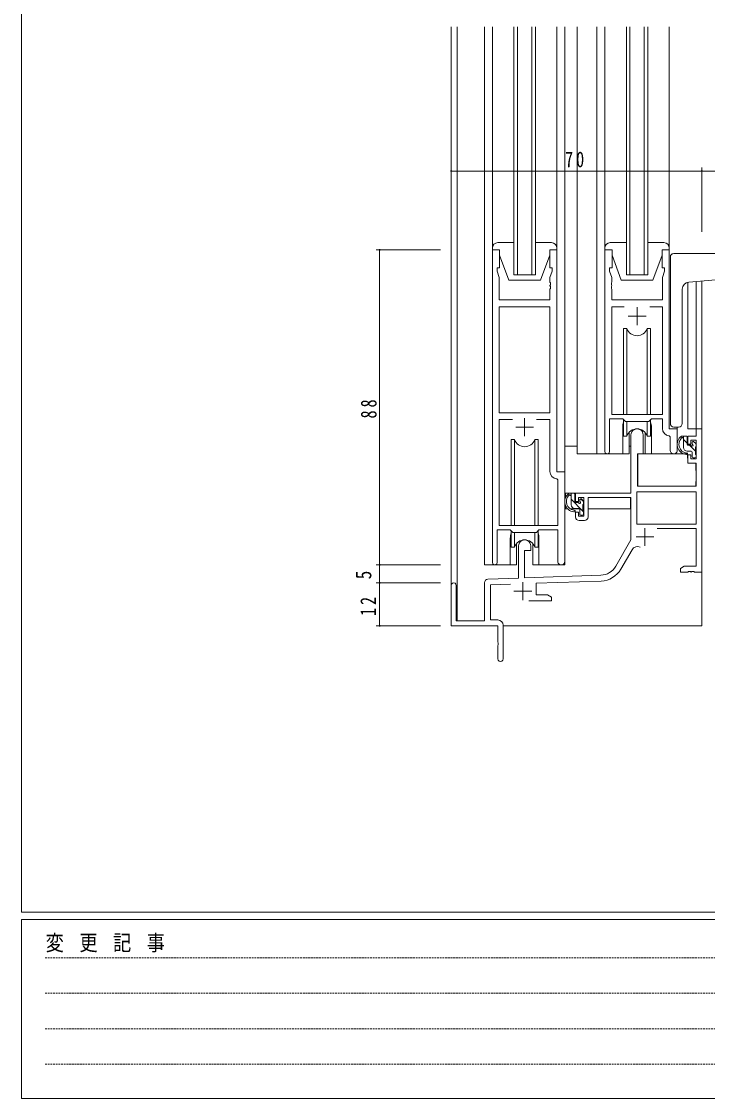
# Model space of a CAD drawing. Units: millimetres, scale not verified. Extents: x -567 to 567, y -403 to 403.
# Drawn here: x -562.7 to -371.2, y -403 to -102.2 of the extents above; entities that cross this region are included whole.
import ezdxf
from ezdxf.enums import TextEntityAlignment as Align

# ---------------------------------------------------------------- set-up
doc = ezdxf.new("R2010")
doc.units = ezdxf.units.MM
doc.header["$LTSCALE"] = 2
doc.linetypes.add('USER1', pattern=[0.375, 0.25, -0.125])
for name, color, linetype, lineweight in [('0-1_YKK_ZWAK', 7, 'Continuous', 18), ('0-3_YKK_11', 7, 'Continuous', 18), ('0-4_YKK_12', 2, 'Continuous', 18), ('0-5_YKK_13', 4, 'Continuous', 18), ('0-6_YKK_D', 6, 'Continuous', 18)]:
    doc.layers.add(name, color=color, linetype=linetype, lineweight=lineweight)
doc.styles.add('ＭＳ ゴシック', font='')
doc.styles.get('ＭＳ ゴシック').set_extended_font_data('MS Gothic')

msp = doc.modelspace()

# ---------------------------------------------------------------- linework, layer by layer
at = {"layer": '0-1_YKK_ZWAK'}
for p, q in [((-562.726, -350.982), (-562.726, 399.018)), ((537.274, -350.982), (-562.726, -350.982)), ((-562.726, -402.982), (-562.726, -352.982)), ((483.274, -352.982), (-562.726, -352.982)), ((-562.726, -402.982), (483.274, -402.982))]:
    msp.add_line(p, q, dxfattribs=at)
at = {"layer": '0-1_YKK_ZWAK', "linetype": 'USER1'}
for p, q in [((-556.157, -363.714), (-201.596, -363.714)), ((-556.157, -373.612), (-201.596, -373.612)), ((-556.157, -383.51), (-201.596, -383.51)), ((-556.157, -393.408), (-201.596, -393.408))]:
    msp.add_line(p, q, dxfattribs=at)
at = {"layer": '0-3_YKK_11'}
for p, q in [((-429.226, -165.982), (-431.226, -165.982)), ((-431.226, -165.982), (-431.226, -253.332)), ((-429.226, -170.982), (-429.226, -165.982)), ((-415.226, -165.982), (-415.226, -170.982)), ((-413.226, -165.982), (-415.226, -165.982)), ((-413.226, -227.982), (-413.226, -165.982)), ((-397.826, -165.982), (-399.826, -165.982)), ((-399.826, -165.982), (-399.826, -222.332)), ((-397.826, -170.982), (-397.826, -165.982)), ((-383.826, -165.982), (-383.826, -170.982)), ((-381.826, -165.982), (-383.826, -165.982)), ((-381.826, -215.982), (-381.826, -165.982)), ((-429.926, -170.982), (-429.226, -170.982)), ((-429.926, -171.982), (-429.926, -170.982)), ((-415.226, -170.982), (-414.526, -170.982)), ((-414.526, -170.982), (-414.526, -171.982)), ((-398.526, -170.982), (-397.826, -170.982)), ((-398.526, -171.982), (-398.526, -170.982)), ((-383.826, -170.982), (-383.126, -170.982)), ((-383.126, -170.982), (-383.126, -171.982)), ((-429.296, -173.713), (-429.926, -171.982)), ((-429.296, -179.982), (-429.296, -173.713)), ((-414.526, -171.982), (-415.156, -173.713)), ((-415.156, -173.713), (-415.156, -175.024)), ((-397.896, -173.713), (-398.526, -171.982)), ((-397.896, -175.024), (-397.896, -173.713)), ((-383.126, -171.982), (-383.756, -173.713)), ((-383.756, -173.713), (-383.756, -179.982)), ((-415.156, -175.024), (-415.036, -175.207)), ((-415.036, -175.757), (-415.156, -175.941)), ((-415.156, -175.941), (-415.156, -176.024)), ((-415.156, -176.024), (-415.036, -176.207)), ((-415.036, -176.757), (-415.156, -176.941)), ((-415.156, -176.941), (-415.156, -179.982)), ((-415.036, -175.207), (-415.036, -175.757)), ((-415.036, -176.207), (-415.036, -176.757)), ((-398.016, -175.207), (-397.896, -175.024)), ((-398.016, -175.757), (-398.016, -175.207)), ((-397.896, -175.941), (-398.016, -175.757)), ((-398.016, -176.207), (-397.896, -176.024)), ((-398.016, -176.757), (-398.016, -176.207)), ((-397.896, -176.941), (-398.016, -176.757)), ((-397.896, -176.024), (-397.896, -175.941)), ((-397.896, -179.982), (-397.896, -176.941)), ((-415.156, -179.982), (-429.296, -179.982)), ((-383.756, -179.982), (-397.896, -179.982)), ((-415.156, -181.912), (-429.296, -181.912)), ((-429.296, -181.912), (-429.296, -211.482)), ((-429.296, -181.912), (-429.296, -211.482)), ((-415.156, -211.482), (-415.156, -181.912)), ((-394.413, -181.912), (-397.896, -181.912)), ((-394.413, -181.912), (-397.896, -181.912)), ((-397.896, -181.912), (-397.896, -211.982)), ((-390.826, -181.982), (-390.826, -186.982)), ((-383.756, -181.912), (-387.239, -181.912)), ((-383.756, -211.982), (-383.756, -181.912)), ((-393.326, -184.482), (-388.326, -184.482)), ((-429.296, -211.482), (-415.156, -211.482)), ((-425.576, -213.412), (-429.296, -213.412)), ((-425.576, -213.412), (-429.296, -213.412)), ((-429.296, -213.412), (-429.296, -242.982)), ((-422.226, -212.982), (-422.226, -217.982)), ((-415.156, -213.412), (-418.876, -213.412)), ((-415.156, -227.912), (-415.156, -213.412)), ((-398.526, -213.182), (-394.826, -213.182)), ((-398.526, -222.332), (-398.526, -213.182)), ((-397.896, -211.982), (-383.756, -211.982)), ((-394.826, -213.182), (-394.096, -213.912)), ((-383.756, -213.182), (-383.756, -215.912)), ((-424.726, -215.482), (-419.726, -215.482)), ((-394.096, -213.912), (-387.556, -213.912)), ((-379.626, -215.982), (-381.826, -215.982)), ((-379.626, -222.017), (-379.626, -215.982)), ((-374.356, -217.982), (-374.356, -215.982)), ((-374.356, -215.982), (-372.726, -215.982)), ((-372.726, -215.982), (-372.726, -255.982)), ((-392.526, -233.982), (-392.526, -217.682)), ((-389.126, -217.682), (-389.126, -222.982)), ((-381.843, -217.911), (-381.556, -218.21)), ((-381.556, -218.21), (-381.556, -222.017)), ((-376.626, -217.982), (-374.356, -217.982)), ((-376.626, -220.282), (-376.626, -217.982)), ((-375.826, -219.182), (-375.826, -220.282)), ((-374.356, -219.182), (-375.826, -219.182)), ((-374.356, -224.382), (-374.356, -219.182)), ((-375.826, -220.282), (-376.626, -220.282)), ((-390.726, -222.982), (-390.726, -231.982)), ((-389.126, -222.982), (-390.726, -222.982)), ((-376.626, -223.282), (-375.826, -223.282)), ((-376.626, -225.582), (-376.626, -223.282)), ((-375.826, -223.282), (-375.826, -224.382)), ((-375.826, -224.382), (-374.356, -224.382)), ((-411.026, -227.982), (-413.226, -227.982)), ((-411.026, -253.017), (-411.026, -227.982)), ((-374.356, -225.582), (-376.626, -225.582)), ((-374.356, -231.982), (-374.356, -225.582)), ((-412.956, -230.21), (-413.243, -229.911)), ((-412.956, -242.982), (-412.956, -230.21)), ((-408.026, -233.982), (-392.526, -233.982)), ((-408.026, -236.282), (-408.026, -233.982)), ((-374.356, -233.612), (-390.896, -233.612)), ((-374.356, -233.612), (-390.896, -233.612)), ((-390.896, -233.612), (-390.896, -242.582)), ((-390.726, -231.982), (-374.356, -231.982)), ((-374.356, -242.582), (-374.356, -233.612)), ((-407.226, -236.282), (-408.026, -236.282)), ((-405.726, -235.182), (-407.226, -235.182)), ((-407.226, -235.182), (-407.226, -236.282)), ((-405.726, -240.382), (-405.726, -235.182)), ((-392.526, -235.182), (-404.526, -235.182)), ((-404.526, -235.182), (-404.526, -240.582)), ((-392.526, -246.982), (-392.526, -235.182)), ((-408.026, -239.282), (-407.226, -239.282)), ((-408.026, -240.582), (-408.026, -239.282)), ((-407.226, -239.282), (-407.226, -240.382)), ((-407.226, -240.382), (-405.726, -240.382)), ((-429.296, -242.982), (-412.956, -242.982)), ((-405.526, -241.582), (-407.026, -241.582)), ((-390.896, -242.582), (-374.356, -242.582)), ((-429.926, -244.182), (-426.226, -244.182)), ((-429.926, -253.332), (-429.926, -244.182)), ((-426.226, -244.182), (-425.496, -244.912)), ((-425.496, -244.912), (-418.956, -244.912)), ((-418.956, -244.912), (-418.226, -244.182)), ((-418.226, -244.182), (-412.956, -244.182)), ((-412.956, -244.182), (-412.956, -253.017)), ((-391.126, -246.182), (-386.126, -246.182)), ((-388.626, -243.682), (-388.626, -248.682)), ((-374.356, -243.782), (-385.227, -243.782)), ((-374.356, -254.352), (-374.356, -243.782)), ((-423.926, -257.651), (-423.926, -248.682)), ((-420.526, -248.682), (-420.526, -249.982)), ((-396.78, -254.351), (-392.526, -246.982)), ((-420.526, -249.982), (-422.226, -249.982)), ((-422.226, -249.982), (-422.226, -257.591)), ((-392.233, -249.734), (-395.369, -255.166)), ((-378.726, -254.982), (-377.635, -254.352)), ((-378.726, -255.982), (-378.726, -254.982)), ((-377.635, -254.352), (-374.356, -254.352)), ((-432.461, -257.949), (-423.926, -257.651)), ((-422.226, -257.591), (-400.936, -256.848)), ((-400.879, -258.477), (-419.026, -259.111)), ((-376.684, -255.982), (-378.726, -255.982)), ((-376.501, -255.862), (-376.684, -255.982)), ((-375.951, -255.862), (-376.501, -255.862)), ((-375.768, -255.982), (-375.951, -255.862)), ((-375.684, -255.982), (-375.768, -255.982)), ((-375.501, -255.862), (-375.684, -255.982)), ((-374.951, -255.862), (-375.501, -255.862)), ((-374.768, -255.982), (-374.951, -255.862)), ((-372.726, -255.982), (-374.768, -255.982)), ((-442.726, -270.982), (-442.726, -259.682)), ((-441.326, -259.682), (-441.326, -269.582)), ((-433.426, -269.582), (-433.426, -258.948)), ((-426.159, -259.36), (-431.796, -259.556)), ((-431.796, -259.556), (-431.796, -269.352)), ((-425.226, -261.282), (-420.226, -261.282)), ((-422.726, -258.782), (-422.726, -263.782)), ((-419.026, -259.111), (-419.026, -262.352)), ((-414.726, -263.982), (-421.076, -263.982)), ((-419.026, -262.352), (-415.817, -262.352)), ((-415.817, -262.352), (-414.726, -262.982)), ((-414.726, -262.982), (-414.726, -263.982)), ((-441.326, -269.582), (-433.426, -269.582)), ((-431.796, -269.352), (-429.726, -269.352)), ((-429.726, -270.982), (-442.726, -270.982)), ((-429.726, -275.524), (-429.726, -270.982)), ((-428.226, -270.852), (-428.226, -280.232)), ((-429.606, -275.707), (-429.726, -275.524)), ((-429.726, -276.441), (-429.606, -276.257)), ((-429.726, -280.232), (-429.726, -276.441)), ((-429.606, -276.257), (-429.606, -275.707))]:
    msp.add_line(p, q, dxfattribs=at)
msp.add_lwpolyline([(-387.556, -213.912), (-386.826, -213.182), (-383.756, -213.182)], dxfattribs=at)
for centre, radius, start, end in [((-390.826, -217.682), 1.7, 359.99999, 180.00001), ((-381.756, -215.912), 2, 180, 267.50807), ((-399.176, -222.332), 0.65, 179.99999, 0.00001), ((-380.591, -222.017), 0.965, 179.99999, 0.00001), ((-413.156, -227.912), 2, 180, 267.50807), ((-407.026, -240.582), 1, 180.00001, 269.99999), ((-405.526, -240.582), 1, 270.00001, 359.99999), ((-422.226, -248.682), 1.7, 359.99999, 180.00001), ((-390.674, -250.634), 1.8, 65.29866, 149.99999), ((-430.576, -253.332), 0.65, 179.99999, 0.00001), ((-411.991, -253.017), 0.965, 179.99999, 0.00001), ((-401.11, -251.851), 5, 271.99999, 330), ((-401.11, -251.851), 6.63, 272, 330), ((-432.426, -258.948), 1, 91.99998, 180), ((-442.026, -259.682), 0.7, 359.99999, 180.00001), ((-429.726, -270.852), 1.5, 0.00001, 89.99999), ((-428.976, -280.232), 0.75, 179.99999, 0.00001)]:
    msp.add_arc(centre, radius, start, end, dxfattribs=at)
at = {"layer": '0-4_YKK_12'}
for p, q in [((-442.726, -259.682), (-442.726, -103.732)), ((-441.096, -103.732), (-441.096, -269.582)), ((-433.426, -103.732), (-433.426, -253.982)), ((-425.226, -172.982), (-425.226, -103.732)), ((-424.226, -103.732), (-424.226, -172.982)), ((-420.226, -172.982), (-420.226, -103.732)), ((-419.226, -103.732), (-419.226, -172.982)), ((-411.026, -103.732), (-411.026, -253.982)), ((-407.526, -103.732), (-407.526, -222.982)), ((-402.026, -103.732), (-402.026, -222.982)), ((-393.826, -172.982), (-393.826, -103.732)), ((-392.826, -103.732), (-392.826, -172.982)), ((-388.826, -172.982), (-388.826, -103.732)), ((-387.826, -103.732), (-387.826, -172.982)), ((-419.226, -172.982), (-425.226, -172.982)), ((-387.826, -172.982), (-393.826, -172.982)), ((-376.626, -175.025), (-376.626, -215.982)), ((-374.356, -215.982), (-374.356, -174.814)), ((-372.726, -174.671), (-372.726, -215.982)), ((-394.826, -215.482), (-394.826, -222.982)), ((-386.826, -215.482), (-386.826, -222.982)), ((-379.626, -215.482), (-379.626, -216.282)), ((-379.626, -216.282), (-379.626, -215.982)), ((-374.056, -215.982), (-376.626, -215.982)), ((-394.826, -222.982), (-407.526, -222.982)), ((-380.599, -222.982), (-386.826, -222.982)), ((-426.226, -246.482), (-426.226, -253.982)), ((-418.226, -246.482), (-418.226, -253.982)), ((-426.226, -253.982), (-433.426, -253.982)), ((-411.026, -253.982), (-418.226, -253.982)), ((-372.726, -255.482), (-372.726, -270.982)), ((-428.226, -270.982), (-372.726, -270.982))]:
    msp.add_line(p, q, dxfattribs=at)
for centre, start, end in [((-390.826, -215.482), 159.63587, 180), ((-390.826, -215.482), 0, 20.36413), ((-422.226, -246.482), 159.63587, 180), ((-422.226, -246.482), 0, 20.36413)]:
    msp.add_arc(centre, 4, start, end, dxfattribs=at)
at = {"layer": '0-5_YKK_13'}
for p, q in [((-431.226, -103.732), (-431.226, -171.482)), ((-413.226, -103.732), (-413.226, -171.482)), ((-399.826, -103.732), (-399.826, -171.482)), ((-381.826, -103.732), (-381.826, -171.482)), ((-425.226, -163.982), (-429.726, -163.982)), ((-414.726, -163.982), (-419.226, -163.982)), ((-393.826, -163.982), (-398.326, -163.982)), ((-383.326, -163.982), (-387.826, -163.982)), ((-431.226, -165.482), (-431.226, -165.982)), ((-431.226, -165.982), (-429.226, -165.982)), ((-429.226, -165.982), (-429.226, -167.482)), ((-429.226, -167.482), (-426.626, -174.482)), ((-415.226, -167.482), (-417.826, -174.482)), ((-415.226, -167.482), (-415.226, -165.982)), ((-415.226, -165.982), (-413.226, -165.982)), ((-413.226, -165.982), (-413.226, -165.482)), ((-399.826, -165.482), (-399.826, -165.982)), ((-399.826, -165.982), (-397.826, -165.982)), ((-397.826, -165.982), (-397.826, -167.482)), ((-397.826, -167.482), (-395.226, -174.482)), ((-383.826, -167.482), (-386.426, -174.482)), ((-383.826, -167.482), (-383.826, -165.982)), ((-383.826, -165.982), (-381.826, -165.982)), ((-381.826, -165.982), (-381.826, -165.482)), ((-381.529, -174.437), (-381.529, -167.985)), ((-380.529, -166.985), (-342.329, -166.985)), ((-376.403, -174.993), (-342.941, -172.065)), ((-426.626, -174.482), (-417.826, -174.482)), ((-395.226, -174.482), (-386.426, -174.482)), ((-381.529, -174.437), (-381.529, -175.441)), ((-381.529, -214.485), (-381.529, -175.441)), ((-378.229, -214.485), (-378.229, -176.985)), ((-393.654, -187.982), (-394.576, -187.982)), ((-394.576, -187.982), (-394.576, -211.982)), ((-393.654, -211.982), (-393.654, -187.982)), ((-387.076, -187.982), (-387.998, -187.982)), ((-387.998, -211.982), (-387.998, -187.982)), ((-387.076, -211.982), (-387.076, -187.982)), ((-394.576, -213.432), (-394.576, -217.982)), ((-387.076, -217.982), (-387.076, -213.432)), ((-393.654, -217.982), (-393.654, -213.912)), ((-387.998, -217.982), (-387.998, -213.912)), ((-380.529, -215.485), (-379.229, -215.485)), ((-425.054, -218.982), (-425.976, -218.982)), ((-425.976, -218.982), (-425.976, -242.982)), ((-425.054, -242.982), (-425.054, -218.982)), ((-418.476, -218.982), (-419.398, -218.982)), ((-419.398, -242.982), (-419.398, -218.982)), ((-418.476, -242.982), (-418.476, -218.982)), ((-394.576, -217.982), (-393.654, -217.982)), ((-393.076, -216.998), (-393.076, -222.982)), ((-388.576, -222.982), (-388.576, -216.998)), ((-387.998, -217.982), (-387.076, -217.982)), ((-377.156, -217.982), (-378.456, -217.982)), ((-377.856, -221.182), (-377.856, -217.982)), ((-376.856, -219.955), (-377.856, -218.955)), ((-376.856, -220.282), (-376.856, -218.282)), ((-411.022, -233.982), (-411.022, -220.782)), ((-407.526, -220.782), (-411.022, -220.782)), ((-393.076, -220.782), (-392.526, -220.782)), ((-375.756, -222.182), (-376.856, -222.182)), ((-375.917, -220.582), (-376.556, -220.582)), ((-374.556, -222.255), (-376.229, -220.582)), ((-375.456, -219.782), (-375.456, -220.121)), ((-375.456, -222.482), (-375.456, -223.782)), ((-374.444, -220.07), (-374.944, -219.57)), ((-374.556, -223.082), (-374.556, -221.082)), ((-374.356, -220.882), (-374.356, -220.282)), ((-393.076, -222.982), (-394.826, -222.982)), ((-390.621, -225.482), (-390.726, -225.482)), ((-390.602, -223.28), (-390.656, -229.482)), ((-376.724, -222.982), (-390.302, -222.982)), ((-386.826, -222.982), (-388.576, -222.982)), ((-376.724, -222.982), (-376.656, -225.582)), ((-375.156, -224.082), (-374.656, -224.082)), ((-374.356, -223.782), (-374.356, -223.282)), ((-376.656, -225.582), (-374.687, -225.582)), ((-374.356, -229.482), (-374.387, -225.88)), ((-390.726, -230.412), (-390.647, -230.491)), ((-390.656, -229.482), (-390.637, -231.685)), ((-374.375, -231.685), (-374.356, -229.482)), ((-392.826, -233.982), (-411.022, -233.982)), ((-410.822, -233.982), (-410.822, -235.234)), ((-408.556, -233.982), (-409.856, -233.982)), ((-409.256, -237.182), (-409.256, -233.982)), ((-408.256, -236.282), (-408.256, -234.282)), ((-390.337, -231.982), (-374.675, -231.982)), ((-410.822, -237.372), (-410.822, -238.282)), ((-405.956, -238.938), (-409.256, -235.638)), ((-407.317, -236.582), (-407.956, -236.582)), ((-406.856, -235.782), (-406.856, -236.121)), ((-405.756, -236.31), (-406.582, -235.484)), ((-405.844, -236.07), (-406.344, -235.57)), ((-405.956, -239.082), (-405.956, -237.082)), ((-405.756, -236.882), (-405.756, -236.282)), ((-392.622, -235.263), (-392.622, -238.282)), ((-410.822, -238.282), (-410.241, -238.282)), ((-409.545, -238.282), (-406.932, -238.282)), ((-407.156, -238.182), (-408.256, -238.182)), ((-406.856, -238.482), (-406.856, -239.782)), ((-406.556, -240.082), (-406.056, -240.082)), ((-405.956, -238.282), (-405.726, -238.282)), ((-405.756, -239.782), (-405.756, -239.282)), ((-392.622, -238.282), (-404.526, -238.282)), ((-425.976, -244.432), (-425.976, -248.982)), ((-425.054, -248.982), (-425.054, -244.912)), ((-419.398, -248.982), (-419.398, -244.912)), ((-418.476, -248.982), (-418.476, -244.432)), ((-425.976, -248.982), (-425.054, -248.982)), ((-424.476, -247.998), (-424.476, -253.982)), ((-419.976, -253.982), (-419.976, -247.998)), ((-419.398, -248.982), (-418.476, -248.982)), ((-426.226, -253.982), (-424.476, -253.982)), ((-419.976, -253.982), (-418.226, -253.982))]:
    msp.add_line(p, q, dxfattribs=at)
for centre, radius, start, end in [((-429.726, -165.482), 1.5, 90, 180), ((-414.726, -165.482), 1.5, 0, 90), ((-398.326, -165.482), 1.5, 90, 180), ((-383.326, -165.482), 1.5, 0, 90), ((-380.529, -167.985), 1, 135.573, 180), ((-380.529, -167.985), 1, 90, 135.573), ((-380.529, -167.985), 1, 121.36729, 135.573), ((-376.229, -176.985), 2, 95, 180), ((-390.826, -186.982), 3, 199.4715, 340.5285), ((-390.826, -218.982), 3, 19.47123, 160.52877), ((-380.529, -214.485), 1, 180, 270), ((-379.229, -214.485), 1, 270, 0), ((-422.226, -217.982), 3, 199.4715, 340.5285), ((-376.742, -220.303), 2.885, 126.45193, 263.90389), ((-376.656, -220.269), 2.504, 139.45806, 259.25217), ((-378.716, -218.387), 0.3, 301.6219, 336.95039), ((-378.256, -218.582), 0.2, 36.8699, 156.95039), ((-377.856, -218.282), 0.3, 216.8699, 270), ((-377.156, -218.282), 0.3, 0, 90), ((-375.156, -219.782), 0.3, 45, 180), ((-376.856, -221.182), 1, 180, 270), ((-376.556, -220.282), 0.3, 180, 270), ((-375.917, -220.882), 0.3, 33.05573, 90), ((-375.756, -222.482), 0.3, 0, 90), ((-375.456, -220.582), 0.25, 213.05573, 56.94427), ((-375.156, -220.121), 0.3, 180, 236.94427), ((-374.556, -220.882), 0.2, 270, 0), ((-374.656, -220.282), 0.3, 0, 45), ((-390.302, -223.282), 0.3, 90, 179.5), ((-376.978, -222.932), 0.25, 253.6388, 125.58163), ((-375.156, -223.782), 0.3, 180, 270), ((-374.656, -223.782), 0.3, 270, 0), ((-374.556, -223.282), 0.2, 0, 90), ((-374.687, -225.882), 0.3, 0.5, 90), ((-408.142, -236.303), 2.885, 126.45193, 263.90389), ((-410.116, -234.387), 0.3, 301.6219, 336.95039), ((-409.656, -234.582), 0.2, 36.8699, 156.95039), ((-409.256, -234.282), 0.3, 216.8699, 270), ((-408.556, -234.282), 0.3, 0, 90), ((-390.337, -231.682), 0.3, 180.5, 270), ((-374.675, -231.682), 0.3, 270, 359.5), ((-408.056, -236.269), 2.504, 139.45806, 259.25217), ((-408.256, -237.182), 1, 180, 270), ((-407.956, -236.282), 0.3, 180, 270), ((-407.317, -236.882), 0.3, 33.05573, 90), ((-406.856, -236.582), 0.25, 213.05573, 56.94427), ((-406.556, -235.782), 0.3, 45, 180), ((-406.556, -236.121), 0.3, 180, 236.94427), ((-405.956, -236.882), 0.2, 270, 0), ((-406.056, -236.282), 0.3, 0, 45), ((-408.378, -238.932), 0.25, 253.6388, 125.58163), ((-407.156, -238.482), 0.3, 0, 90), ((-406.556, -239.782), 0.3, 180, 270), ((-406.056, -239.782), 0.3, 270, 0), ((-405.956, -239.282), 0.2, 0, 90), ((-422.226, -249.982), 3, 19.47123, 160.52877)]:
    msp.add_arc(centre, radius, start, end, dxfattribs=at)
at = {"layer": '0-6_YKK_D'}
for p, q in [((-442.726, -160.982), (-442.726, -142.982)), ((-442.726, -143.982), (-372.726, -143.982)), ((-372.726, -160.982), (-372.726, -142.982)), ((-372.726, -160.982), (-372.726, -142.982)), ((-372.726, -143.982), (-345.026, -143.982)), ((-445.726, -165.982), (-463.726, -165.982)), ((-462.726, -253.982), (-462.726, -165.982)), ((-445.726, -253.982), (-463.726, -253.982)), ((-445.726, -253.982), (-463.726, -253.982)), ((-462.726, -258.982), (-462.726, -253.982)), ((-445.726, -258.982), (-463.726, -258.982)), ((-445.726, -258.982), (-463.726, -258.982)), ((-462.726, -258.982), (-462.726, -270.982)), ((-445.726, -270.982), (-463.726, -270.982))]:
    msp.add_line(p, q, dxfattribs=at)
for centre, start, end in [((-442.726, -143.982), 0, 180), ((-442.726, -143.982), 180, 0), ((-372.726, -143.982), 0, 180), ((-372.726, -143.982), 0, 180), ((-372.726, -143.982), 180, 0), ((-372.726, -143.982), 180, 0), ((-462.726, -165.982), 90, 270), ((-462.726, -165.982), 270, 90), ((-462.726, -253.982), 90, 270), ((-462.726, -253.982), 90, 270), ((-462.726, -253.982), 270, 90), ((-462.726, -253.982), 270, 90), ((-462.726, -258.982), 90, 270), ((-462.726, -258.982), 90, 270), ((-462.726, -258.982), 270, 90), ((-462.726, -258.982), 270, 90), ((-462.726, -270.982), 90, 270), ((-462.726, -270.982), 270, 90)]:
    msp.add_arc(centre, 0.106, start, end, dxfattribs=at)

# ---------------------------------------------------------------- texts
at = {"layer": '0-1_YKK_ZWAK', "insert": (-555.991, -362.192), "char_height": 4.399, "attachment_point": 7, "style": 'ＭＳ ゴシック'}
msp.add_mtext('\\T1.23;\\W0.85;変\\~更\\~記\\~事', dxfattribs=at)
at = {"layer": '0-6_YKK_D', "color": 7, "style": 'ＭＳ ゴシック', "width": 0.8}
msp.add_text('5', height=4.399, rotation=90, dxfattribs=at).set_placement((-463.726, -257.993), align=Align.BOTTOM_LEFT)
at = {"layer": '0-6_YKK_D', "color": 7, "insert": (-410.918, -142.982), "char_height": 4.399, "attachment_point": 7, "style": 'ＭＳ ゴシック'}
msp.add_mtext('\\T1.37;\\W0.75;70', dxfattribs=at)
at = {"layer": '0-6_YKK_D', "color": 7, "char_height": 4.399, "attachment_point": 7, "rotation": 90, "style": 'ＭＳ ゴシック'}
for s, insert in [('\\T1.37;\\W0.75;88', (-463.526, -213.077)), ('\\T1.37;\\W0.75;12', (-463.726, -268.235))]:
    msp.add_mtext(s, dxfattribs=dict(at, insert=insert))

doc.saveas('drawing.dxf')
